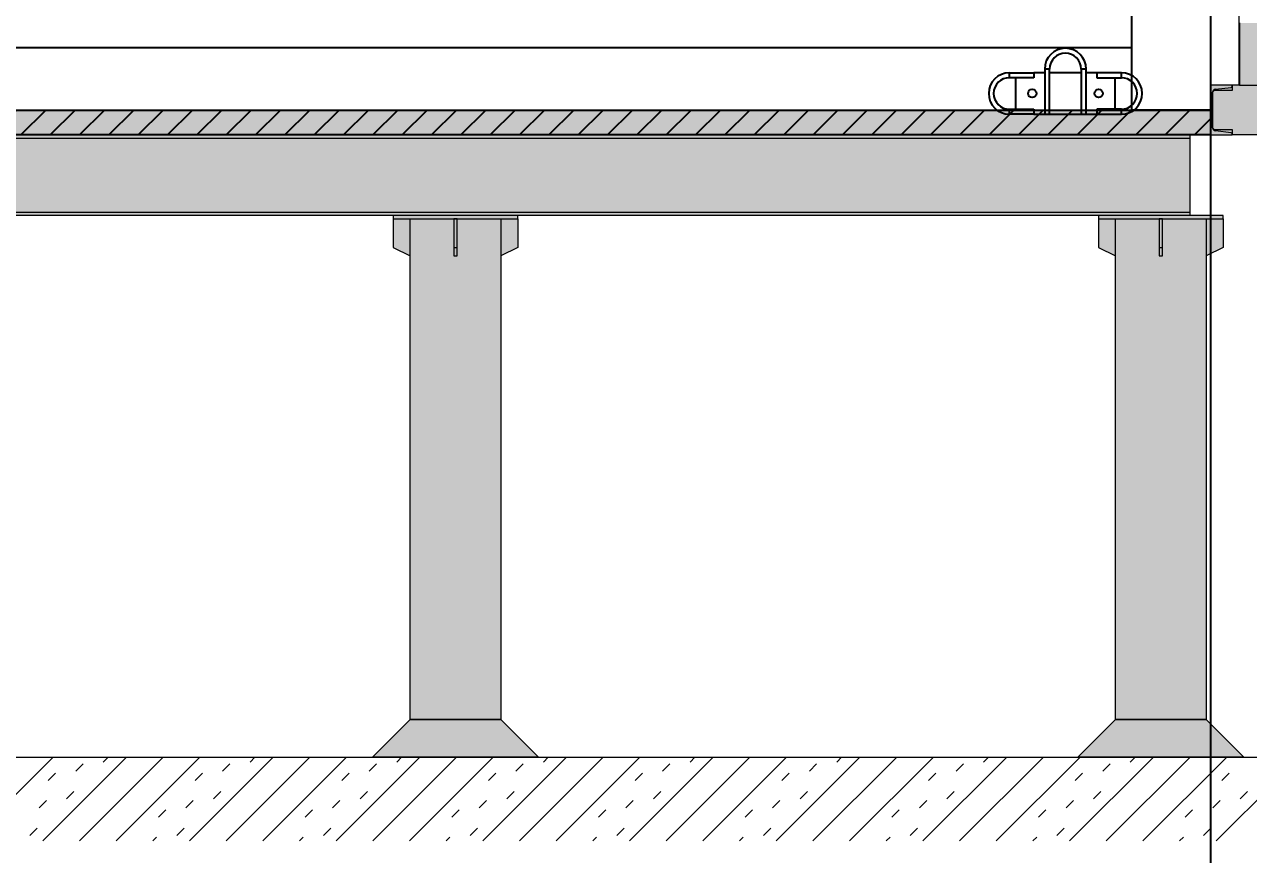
# Model space of a CAD drawing. Header units: millimetres. Extents: x 0 to 1680, y 0 to 594.
# Drawn here: x 1530.2 to 1589.2, y 427.6 to 467.6 of the extents above; entities that cross this region are included whole.
import ezdxf

# ---------------------------------------------------------------- set-up
doc = ezdxf.new("R2010")
doc.units = ezdxf.units.MM
for name, pattern in [('K5LT32798', [0]), ('K5LT32801', [0]), ('K5LT32802', [0]), ('K5LT32803', [0]), ('K5LT_BASIC', [0]), ('K5LT_THIN', [0])]:
    doc.linetypes.add(name, pattern=pattern)
doc.layers.add('Системный слой', color=7, linetype='Continuous')
doc.styles.add('KDIMTEXTSTYLE', font='GOST_AU.SHX', dxfattribs={"width": 0.96, "oblique": 15, "height": 5})
doc.dimstyles.new('KDIMSTYLE (0.02)', dxfattribs={"dimtxt": 5, "dimasz": 1, "dimexe": 2, "dimexo": 0, "dimgap": 1, "dimtad": 1, "dimlfac": 50, "dimtxsty": 'KDIMTEXTSTYLE', "dimsah": 1, "dimcen": 0, "dimdle": 1, "dimadec": 0, "dimazin": 0, "dimtfac": 0.667, "dimtmove": 0, "dimatfit": 3, "dimfxl": 0, "dimtvp": 1, "dimtolj": 1, "dimtzin": 0, "dimarcsym": 0})

# ---------------------------------------------------------------- blocks, each defined once
blk = doc.blocks.new('U39')
at = {"layer": 'Системный слой', "color": 150, "linetype": 'K5LT_BASIC', "lineweight": 25, "true_color": 0x0080ff}
for p, q in [((1583.574, 466.492), (1484.174, 466.492)), ((1583.574, 463.492), (1583.574, 466.492)), ((1484.174, 463.492), (1583.574, 463.492))]:
    blk.add_line(p, q, dxfattribs=at)
blk = doc.blocks.new('U41')
at = {"layer": 'Системный слой', "color": 150, "linetype": 'K5LT_BASIC', "lineweight": 25, "true_color": 0x0080ff}
for p, q in [((1583.574, 463.492), (1583.574, 523.292)), ((1587.374, 523.292), (1587.374, 463.492)), ((1587.374, 463.492), (1583.574, 463.492))]:
    blk.add_line(p, q, dxfattribs=at)
blk = doc.blocks.new('U569')
at = {"layer": 'Системный слой'}
h = blk.add_hatch(dxfattribs=at)
h.set_pattern_fill('', angle=45, style=0, pattern_type=0)
h.set_pattern_definition([(45, (0, 0), (-0.7071068, 0.7071068), [])])
h.paths.add_polyline_path([(1587.374, 462.292), (1587.374, 463.492), (1481.374, 463.492), (1481.374, 462.292)])
at = {"layer": 'Системный слой', "color": 150, "linetype": 'K5LT_BASIC', "lineweight": 25, "true_color": 0x0080ff}
for p, q in [((1481.374, 463.492), (1587.374, 463.492)), ((1587.374, 463.492), (1587.374, 462.292)), ((1587.374, 462.292), (1481.374, 462.292))]:
    blk.add_line(p, q, dxfattribs=at)
blk = doc.blocks.new('U597')
at = {"layer": 'Системный слой', "color": 7, "linetype": 'K5LT32801', "lineweight": 18}
for p, q in [((1527.543, 428.254), (1531.581, 432.292)), ((1531.078, 428.254), (1535.116, 432.292)), ((1532.846, 428.254), (1536.884, 432.292)), ((1534.614, 428.254), (1538.652, 432.292)), ((1538.149, 428.254), (1542.188, 432.292)), ((1539.917, 428.254), (1543.955, 432.292)), ((1541.685, 428.254), (1545.723, 432.292)), ((1545.22, 428.254), (1549.259, 432.292)), ((1546.988, 428.254), (1551.026, 432.292)), ((1548.756, 428.254), (1552.794, 432.292)), ((1552.291, 428.254), (1556.33, 432.292)), ((1554.059, 428.254), (1558.097, 432.292)), ((1555.827, 428.254), (1559.865, 432.292)), ((1559.363, 428.254), (1563.401, 432.292)), ((1561.13, 428.254), (1565.169, 432.292)), ((1562.898, 428.254), (1566.936, 432.292)), ((1566.434, 428.254), (1570.472, 432.292)), ((1568.201, 428.254), (1572.24, 432.292)), ((1569.969, 428.254), (1574.007, 432.292)), ((1573.505, 428.254), (1577.543, 432.292)), ((1575.272, 428.254), (1579.311, 432.292)), ((1577.04, 428.254), (1581.078, 432.292)), ((1580.576, 428.254), (1584.614, 432.292)), ((1582.344, 428.254), (1586.382, 432.292)), ((1584.111, 428.254), (1588.149, 432.292)), ((1587.647, 428.254), (1591.685, 432.292))]:
    blk.add_line(p, q, dxfattribs=at)
at = {"layer": 'Системный слой', "color": 7, "linetype": 'K5LT32802', "lineweight": 18}
for p, q in [((1532.675, 431.618), (1533.028, 431.972)), ((1534, 432.06), (1534.233, 432.292)), ((1539.746, 431.618), (1540.099, 431.972)), ((1541.071, 432.06), (1541.304, 432.292)), ((1546.817, 431.618), (1547.17, 431.972)), ((1548.142, 432.06), (1548.375, 432.292)), ((1553.888, 431.618), (1554.241, 431.972)), ((1555.214, 432.06), (1555.446, 432.292)), ((1560.959, 431.618), (1561.312, 431.972)), ((1562.285, 432.06), (1562.517, 432.292)), ((1568.03, 431.618), (1568.383, 431.972)), ((1569.356, 432.06), (1569.588, 432.292)), ((1575.101, 431.618), (1575.454, 431.972)), ((1576.427, 432.06), (1576.659, 432.292)), ((1582.172, 431.618), (1582.526, 431.972)), ((1583.498, 432.06), (1583.73, 432.292)), ((1531.349, 431.176), (1531.702, 431.53)), ((1538.42, 431.176), (1538.773, 431.53)), ((1545.491, 431.176), (1545.844, 431.53)), ((1552.562, 431.176), (1552.915, 431.53)), ((1559.633, 431.176), (1559.987, 431.53)), ((1566.704, 431.176), (1567.058, 431.53)), ((1573.775, 431.176), (1574.129, 431.53)), ((1580.846, 431.176), (1581.2, 431.53)), ((1587.917, 431.176), (1588.271, 431.53)), ((1530.907, 429.85), (1531.26, 430.204)), ((1532.233, 430.292), (1532.586, 430.646)), ((1537.978, 429.85), (1538.331, 430.204)), ((1539.304, 430.292), (1539.657, 430.646)), ((1545.049, 429.85), (1545.402, 430.204)), ((1546.375, 430.292), (1546.728, 430.646)), ((1552.12, 429.85), (1552.474, 430.204)), ((1553.446, 430.292), (1553.799, 430.646)), ((1559.191, 429.85), (1559.545, 430.204)), ((1560.517, 430.292), (1560.87, 430.646)), ((1566.262, 429.85), (1566.616, 430.204)), ((1567.588, 430.292), (1567.941, 430.646)), ((1573.333, 429.85), (1573.687, 430.204)), ((1574.659, 430.292), (1575.013, 430.646)), ((1580.404, 429.85), (1580.758, 430.204)), ((1581.73, 430.292), (1582.084, 430.646)), ((1587.475, 429.85), (1587.829, 430.204)), ((1588.801, 430.292), (1589.155, 430.646)), ((1536.652, 429.408), (1537.006, 429.762)), ((1543.723, 429.408), (1544.077, 429.762)), ((1550.794, 429.408), (1551.148, 429.762)), ((1557.865, 429.408), (1558.219, 429.762)), ((1564.936, 429.408), (1565.29, 429.762)), ((1572.007, 429.408), (1572.361, 429.762)), ((1579.078, 429.408), (1579.432, 429.762)), ((1586.149, 429.408), (1586.503, 429.762)), ((1530.465, 428.525), (1530.818, 428.878)), ((1536.382, 428.254), (1536.564, 428.436)), ((1537.536, 428.525), (1537.889, 428.878)), ((1543.453, 428.254), (1543.635, 428.436)), ((1544.607, 428.525), (1544.961, 428.878)), ((1550.524, 428.254), (1550.706, 428.436)), ((1551.678, 428.525), (1552.032, 428.878)), ((1557.595, 428.254), (1557.777, 428.436)), ((1558.749, 428.525), (1559.103, 428.878)), ((1564.666, 428.254), (1564.848, 428.436)), ((1565.82, 428.525), (1566.174, 428.878)), ((1571.737, 428.254), (1571.919, 428.436)), ((1572.891, 428.525), (1573.245, 428.878)), ((1578.808, 428.254), (1578.99, 428.436)), ((1579.962, 428.525), (1580.316, 428.878)), ((1585.879, 428.254), (1586.061, 428.436)), ((1587.033, 428.525), (1587.387, 428.878))]:
    blk.add_line(p, q, dxfattribs=at)
blk = doc.blocks.new('U598')
at = {"layer": 'Системный слой', "color": 7, "linetype": 'K5LT32803', "lineweight": 18}
for p, q in [((1081.495, 462.136), (1585.025, 462.136)), ((1150.868, 462.292), (1585.025, 462.292)), ((1585.025, 462.292), (1586.374, 462.292)), ((1585.025, 462.292), (1585.155, 462.292)), ((1585.025, 462.136), (1585.155, 462.136)), ((1585.025, 462.136), (1586.374, 462.136)), ((1586.374, 462.292), (1586.374, 458.412)), ((1081.495, 458.568), (1585.025, 458.568)), ((1585.025, 458.568), (1585.155, 458.568)), ((1585.155, 458.568), (1586.374, 458.568)), ((1585.025, 458.412), (1081.495, 458.412)), ((1585.155, 458.412), (1585.025, 458.412)), ((1586.374, 458.412), (1585.155, 458.412))]:
    blk.add_line(p, q, dxfattribs=at)
blk = doc.blocks.new('U600')
at = {"layer": 'Системный слой', "color": 7, "linetype": 'K5LT32803', "lineweight": 18}
for p, q in [((1581.974, 458.252), (1581.974, 456.874)), ((1587.974, 458.252), (1587.974, 456.874)), ((1581.974, 456.874), (1582.784, 456.463)), ((1584.894, 456.874), (1585.054, 456.874)), ((1587.974, 456.874), (1587.164, 456.463)), ((1580.974, 432.292), (1582.784, 434.102)), ((1582.784, 434.102), (1587.164, 434.102)), ((1587.164, 434.102), (1588.974, 432.292)), ((1588.974, 432.292), (1580.974, 432.292))]:
    blk.add_line(p, q, dxfattribs=at)
at = {"layer": 'Системный слой', "color": 7, "linetype": 'K5LT32798', "lineweight": 18}
for points in [[(1581.974, 458.252), (1587.974, 458.252), (1587.974, 458.412), (1581.974, 458.412)], [(1582.784, 458.252), (1587.164, 458.252), (1587.164, 434.102), (1582.784, 434.102)], [(1584.894, 456.463), (1585.054, 456.463), (1585.054, 458.252), (1584.894, 458.252)]]:
    blk.add_lwpolyline(points, close=True, dxfattribs=at)
blk = doc.blocks.new('U613')
at = {"layer": 'Системный слой', "color": 7, "linetype": 'K5LT32803', "lineweight": 18}
for p, q in [((1547.974, 458.252), (1547.974, 456.874)), ((1553.974, 458.252), (1553.974, 456.874)), ((1547.974, 456.874), (1548.784, 456.463)), ((1550.894, 456.874), (1551.054, 456.874)), ((1553.974, 456.874), (1553.164, 456.463)), ((1546.974, 432.292), (1548.784, 434.102)), ((1548.784, 434.102), (1553.164, 434.102)), ((1553.164, 434.102), (1554.974, 432.292)), ((1554.974, 432.292), (1546.974, 432.292))]:
    blk.add_line(p, q, dxfattribs=at)
at = {"layer": 'Системный слой', "color": 7, "linetype": 'K5LT32798', "lineweight": 18}
for points in [[(1547.974, 458.252), (1553.974, 458.252), (1553.974, 458.412), (1547.974, 458.412)], [(1548.784, 458.252), (1553.164, 458.252), (1553.164, 434.102), (1548.784, 434.102)], [(1550.894, 456.463), (1551.054, 456.463), (1551.054, 458.252), (1550.894, 458.252)]]:
    blk.add_lwpolyline(points, close=True, dxfattribs=at)
blk = doc.blocks.new('U596')
at = {"layer": 'Системный слой', "true_color": 0xffffff}
blk.add_hatch(color=7, dxfattribs=at).paths.add_polyline_path([(1586.374, 458.412), (1586.374, 462.292), (942.374, 462.292), (942.374, 458.412)])
h = blk.add_hatch(color=7, dxfattribs=at)
h.paths.add_polyline_path([(1548.784, 456.463), (1548.784, 458.252), (1547.974, 458.252), (1547.974, 456.874)])
h.paths.add_polyline_path([(1548.784, 458.252), (1548.784, 434.102), (1553.164, 434.102), (1553.164, 458.252), (1551.054, 458.252), (1551.054, 456.463), (1550.894, 456.463), (1550.894, 458.252)])
h.paths.add_polyline_path([(1551.025, 458.412), (1547.974, 458.412), (1547.974, 458.252), (1548.784, 458.252), (1550.894, 458.252), (1551.054, 458.252), (1553.164, 458.252), (1553.974, 458.252), (1553.974, 458.412), (1552.374, 458.412), (1551.155, 458.412)])
h.paths.add_polyline_path([(1550.894, 458.252), (1550.894, 456.874), (1551.054, 456.874), (1551.054, 458.252)])
h.paths.add_polyline_path([(1550.894, 456.874), (1550.894, 456.463), (1551.054, 456.463), (1551.054, 456.874)])
h.paths.add_polyline_path([(1553.974, 456.874), (1553.974, 458.252), (1553.164, 458.252), (1553.164, 456.463)])
h.paths.add_polyline_path([(1553.164, 434.102), (1548.784, 434.102), (1546.974, 432.292), (1554.974, 432.292)])
h = blk.add_hatch(color=7, dxfattribs=at)
h.paths.add_polyline_path([(1582.784, 456.463), (1582.784, 458.252), (1581.974, 458.252), (1581.974, 456.874)])
h.paths.add_polyline_path([(1582.784, 458.252), (1582.784, 434.102), (1587.164, 434.102), (1587.164, 458.252), (1585.054, 458.252), (1585.054, 456.463), (1584.894, 456.463), (1584.894, 458.252)])
h.paths.add_polyline_path([(1585.025, 458.412), (1581.974, 458.412), (1581.974, 458.252), (1582.784, 458.252), (1584.894, 458.252), (1585.054, 458.252), (1587.164, 458.252), (1587.974, 458.252), (1587.974, 458.412), (1586.374, 458.412), (1585.155, 458.412)])
h.paths.add_polyline_path([(1584.894, 458.252), (1584.894, 456.874), (1585.054, 456.874), (1585.054, 458.252)])
h.paths.add_polyline_path([(1584.894, 456.874), (1584.894, 456.463), (1585.054, 456.463), (1585.054, 456.874)])
h.paths.add_polyline_path([(1587.974, 456.874), (1587.974, 458.252), (1587.164, 458.252), (1587.164, 456.463)])
h.paths.add_polyline_path([(1587.164, 434.102), (1582.784, 434.102), (1580.974, 432.292), (1588.974, 432.292)])
at = {"layer": 'Системный слой', "color": 7, "linetype": 'K5LT32798', "lineweight": 18}
blk.add_lwpolyline([(908.333, 432.292), (1619.933, 432.292)], dxfattribs=at)
at = {"layer": 'Системный слой'}
for name in ['U598', 'U613', 'U600', 'U597']:
    blk.add_blockref(name, (0, 0), dxfattribs=at)
blk = doc.blocks.new('U616')
at = {"layer": 'Системный слой', "true_color": 0xa0a0a0}
h = blk.add_hatch(color=253, dxfattribs=at)
h.paths.add_polyline_path([(1588.766, 464.692), (1588.414, 464.692), (1588.414, 464.644), (1588.41, 464.622), (1588.41, 464.432), (1587.55, 464.432), (1587.47, 464.352), (1587.47, 464.349), (1587.47, 462.636), (1587.47, 462.632), (1587.55, 462.552), (1588.41, 462.552), (1588.41, 462.363), (1588.414, 462.341), (1588.414, 462.292), (1615.647, 462.292), (1617.269, 462.292), (1617.269, 462.341), (1617.273, 462.363), (1617.273, 462.552), (1618.133, 462.552), (1618.213, 462.632), (1618.213, 462.636), (1618.213, 464.349), (1618.213, 464.352), (1618.133, 464.432), (1617.273, 464.432), (1617.273, 464.622), (1617.269, 464.644), (1617.269, 464.692)])
h.paths.add_polyline_path([(1618.309, 464.689), (1618.309, 464.692), (1618.229, 464.692), (1618.029, 464.692), (1617.509, 464.692), (1617.273, 464.692), (1617.273, 464.622), (1617.284, 464.604), (1617.322, 464.584), (1618.08, 464.498), (1618.087, 464.497), (1618.15, 464.471), (1618.196, 464.419), (1618.213, 464.352), (1618.213, 464.349), (1618.213, 462.636), (1618.213, 462.632), (1618.213, 462.626), (1618.192, 462.56), (1618.145, 462.51), (1618.08, 462.487), (1617.322, 462.401), (1617.302, 462.395), (1617.273, 462.363), (1617.273, 462.292), (1618.309, 462.292)])
h.paths.add_polyline_path([(1615.309, 462.172), (1615.309, 432.332), (1617.309, 432.332), (1617.309, 462.172)])
h.paths.add_polyline_path([(1617.309, 462.172), (1618.309, 462.172), (1618.309, 462.292), (1617.269, 462.292), (1615.647, 462.292), (1614.309, 462.292), (1614.309, 462.172)])
h.paths.add_polyline_path([(1617.509, 462.172), (1617.509, 460.956), (1617.516, 460.91), (1617.546, 460.861), (1617.589, 460.843), (1618.369, 460.843), (1618.369, 464.576), (1618.309, 464.576), (1618.309, 462.292), (1618.309, 462.172)])
h.paths.add_polyline_path([(1617.509, 462.172), (1617.429, 462.172), (1617.429, 460.956), (1617.439, 460.878), (1617.473, 460.801), (1617.526, 460.748), (1617.589, 460.73), (1618.369, 460.73), (1618.369, 460.843), (1617.589, 460.843), (1617.557, 460.853), (1617.522, 460.894), (1617.509, 460.956)])
h.paths.add_polyline_path([(1618.08, 462.487), (1618.087, 462.488), (1618.15, 462.514), (1618.196, 462.566), (1618.213, 462.632), (1618.133, 462.552), (1617.509, 462.552), (1617.509, 462.422)])
h.paths.add_polyline_path([(1617.509, 462.552), (1617.429, 462.552), (1617.429, 462.413), (1617.509, 462.422)])
h.paths.add_polyline_path([(1617.546, 464.559), (1617.448, 464.57), (1617.442, 464.553), (1617.429, 464.463), (1617.429, 464.432), (1617.509, 464.432), (1617.509, 464.463), (1617.516, 464.51)])
h.paths.add_polyline_path([(1598.009, 459.589), (1597.967, 459.58), (1597.925, 459.543), (1597.909, 459.489), (1597.909, 458.903), (1597.899, 458.879), (1597.875, 458.869), (1615.309, 458.869), (1615.309, 459.589)])
h.paths.add_polyline_path([(1597.829, 458.869), (1597.875, 458.869), (1597.899, 458.879), (1597.909, 458.903), (1597.909, 459.489), (1597.918, 459.531), (1597.955, 459.573), (1598.009, 459.589), (1597.829, 459.589)])
h.paths.add_polyline_path([(1596.889, 460.843), (1596.889, 460.73), (1597.669, 460.73), (1597.724, 460.743), (1597.779, 460.791), (1597.816, 460.866), (1597.829, 460.956), (1597.829, 462.292), (1597.749, 462.292), (1597.749, 460.956), (1597.742, 460.91), (1597.713, 460.861), (1597.669, 460.843)])
h.paths.add_polyline_path([(1597.669, 460.843), (1597.702, 460.853), (1597.736, 460.894), (1597.749, 460.956), (1597.749, 462.292), (1596.889, 462.292), (1596.889, 460.843)])
h.paths.add_polyline_path([(1617.429, 459.589), (1617.309, 459.589), (1617.309, 459.569), (1617.333, 459.543), (1617.349, 459.489), (1617.349, 458.903), (1617.359, 458.879), (1617.383, 458.869), (1617.429, 458.869)])
h.paths.add_polyline_path([(1617.309, 458.869), (1617.383, 458.869), (1617.359, 458.879), (1617.349, 458.903), (1617.349, 459.489), (1617.343, 459.524), (1617.309, 459.569)])
h.paths.add_polyline_path([(1617.309, 460.849), (1617.429, 460.849), (1617.429, 460.956), (1617.429, 462.172), (1617.309, 462.172)])
h.paths.add_polyline_path([(1617.429, 462.552), (1617.273, 462.552), (1617.273, 462.363), (1617.284, 462.381), (1617.322, 462.401), (1617.429, 462.413)])
h.paths.add_polyline_path([(1617.322, 464.584), (1617.302, 464.59), (1617.273, 464.622), (1617.273, 464.432), (1617.429, 464.432), (1617.429, 464.463), (1617.429, 464.572)])
h.paths.add_polyline_path([(1617.429, 455.857), (1617.309, 455.857), (1617.309, 454.597), (1617.429, 454.597)])
h.paths.add_polyline_path([(1615.309, 454.597), (1615.309, 455.857), (1597.829, 455.857), (1597.829, 454.597), (1598.009, 454.597)])
h.paths.add_polyline_path([(1598.009, 454.597), (1597.967, 454.587), (1597.925, 454.55), (1597.909, 454.497), (1597.909, 453.911), (1597.899, 453.887), (1597.875, 453.877), (1615.309, 453.877), (1615.309, 454.597)])
h.paths.add_polyline_path([(1617.429, 454.597), (1617.309, 454.597), (1617.309, 454.577), (1617.333, 454.55), (1617.349, 454.497), (1617.349, 453.911), (1617.359, 453.887), (1617.383, 453.877), (1617.429, 453.877)])
h.paths.add_polyline_path([(1597.909, 454.497), (1597.918, 454.539), (1597.955, 454.581), (1598.009, 454.597), (1597.829, 454.597), (1597.829, 453.877), (1597.875, 453.877), (1597.899, 453.887), (1597.909, 453.911)])
h.paths.add_polyline_path([(1615.309, 449.605), (1615.309, 450.865), (1597.829, 450.865), (1597.829, 449.605), (1598.009, 449.605)])
h.paths.add_polyline_path([(1598.009, 449.605), (1597.967, 449.595), (1597.925, 449.558), (1597.909, 449.505), (1597.909, 448.919), (1597.899, 448.894), (1597.875, 448.885), (1615.309, 448.885), (1615.309, 449.605)])
h.paths.add_polyline_path([(1617.429, 449.605), (1617.429, 448.885), (1617.429, 445.872), (1617.429, 444.612), (1617.429, 443.892), (1617.429, 433.54), (1617.429, 432.82), (1617.429, 432.332), (1618.309, 432.332), (1618.309, 432.292), (1618.369, 432.292), (1618.369, 460.73), (1617.589, 460.73), (1617.534, 460.743), (1617.479, 460.791), (1617.442, 460.866), (1617.429, 460.956), (1617.429, 460.849), (1617.429, 459.589), (1617.429, 458.869), (1617.429, 455.857), (1617.429, 454.597), (1617.429, 453.877), (1617.429, 450.865)])
h.paths.add_polyline_path([(1617.429, 450.865), (1617.309, 450.865), (1617.309, 449.605), (1617.429, 449.605)])
h.paths.add_polyline_path([(1615.309, 444.612), (1615.309, 445.872), (1597.829, 445.872), (1597.829, 444.612), (1598.009, 444.612)])
h.paths.add_polyline_path([(1598.009, 444.612), (1597.967, 444.603), (1597.925, 444.566), (1597.909, 444.512), (1597.909, 443.926), (1597.899, 443.902), (1597.875, 443.892), (1615.309, 443.892), (1615.309, 444.612)])
h.paths.add_polyline_path([(1617.429, 445.872), (1617.309, 445.872), (1617.309, 444.612), (1617.429, 444.612)])
h.paths.add_polyline_path([(1616.969, 432.212), (1617.049, 432.212), (1618.309, 432.212), (1618.309, 432.332), (1614.309, 432.332), (1614.309, 432.212)])
h.paths.add_polyline_path([(1588.41, 464.432), (1588.41, 464.622), (1588.399, 464.604), (1588.361, 464.584), (1587.603, 464.498), (1587.597, 464.497), (1587.533, 464.471), (1587.488, 464.419), (1587.47, 464.352), (1587.55, 464.432)])
h.paths.add_polyline_path([(1588.361, 462.401), (1588.381, 462.395), (1588.41, 462.363), (1588.41, 462.552), (1587.55, 462.552), (1587.47, 462.632), (1587.471, 462.626), (1587.491, 462.56), (1587.539, 462.51), (1587.603, 462.487)])
h.paths.add_polyline_path([(1587.603, 462.487), (1587.597, 462.488), (1587.533, 462.514), (1587.488, 462.566), (1587.47, 462.632), (1587.47, 462.636), (1587.47, 464.349), (1587.47, 464.352), (1587.471, 464.359), (1587.491, 464.425), (1587.539, 464.475), (1587.603, 464.498), (1588.361, 464.584), (1588.381, 464.59), (1588.41, 464.622), (1588.41, 464.692), (1587.374, 464.692), (1587.374, 462.292), (1588.41, 462.292), (1588.41, 462.363), (1588.399, 462.381), (1588.361, 462.401)])
h.paths.add_polyline_path([(1618.369, 464.689), (1618.309, 464.689), (1618.309, 464.576), (1618.369, 464.576)])
h.paths.add_polyline_path([(1615.309, 439.62), (1615.309, 440.88), (1597.829, 440.88), (1597.829, 439.62), (1598.009, 439.62)])
h.paths.add_polyline_path([(1617.429, 440.88), (1617.309, 440.88), (1617.309, 439.62), (1617.429, 439.62)])
h.paths.add_polyline_path([(1617.429, 439.62), (1617.309, 439.62), (1617.309, 439.6), (1617.333, 439.574), (1617.349, 439.52), (1617.349, 438.934), (1617.359, 438.91), (1617.383, 438.9), (1617.429, 438.9)])
h.paths.add_polyline_path([(1617.349, 439.52), (1617.343, 439.555), (1617.309, 439.6), (1617.309, 438.9), (1617.383, 438.9), (1617.359, 438.91), (1617.349, 438.934)])
h.paths.add_polyline_path([(1615.309, 438.9), (1615.309, 439.62), (1598.009, 439.62), (1597.967, 439.611), (1597.925, 439.574), (1597.909, 439.52), (1597.909, 438.934), (1597.899, 438.91), (1597.875, 438.9)])
h.paths.add_polyline_path([(1597.829, 435.888), (1597.829, 434.628), (1598.009, 434.628), (1615.309, 434.628), (1615.309, 435.888)])
h.paths.add_polyline_path([(1598.009, 434.628), (1597.967, 434.619), (1597.925, 434.582), (1597.909, 434.528), (1597.909, 433.942), (1597.899, 433.918), (1597.875, 433.908), (1615.309, 433.908), (1615.309, 434.628)])
h.paths.add_polyline_path([(1597.829, 433.908), (1597.875, 433.908), (1597.899, 433.918), (1597.909, 433.942), (1597.909, 434.528), (1597.918, 434.57), (1597.955, 434.612), (1598.009, 434.628), (1597.829, 434.628)])
h.paths.add_polyline_path([(1617.429, 434.628), (1617.309, 434.628), (1617.309, 434.608), (1617.333, 434.582), (1617.349, 434.528), (1617.349, 433.942), (1617.359, 433.918), (1617.383, 433.908), (1617.429, 433.908)])
h.paths.add_polyline_path([(1617.349, 434.528), (1617.343, 434.563), (1617.309, 434.608), (1617.309, 433.908), (1617.383, 433.908), (1617.359, 433.918), (1617.349, 433.942)])
h.paths.add_polyline_path([(1617.309, 434.628), (1617.429, 434.628), (1617.429, 435.888), (1617.309, 435.888)])
h.paths.add_polyline_path([(1604.173, 467.692), (1596.797, 467.692), (1589.266, 467.692), (1588.766, 467.692), (1588.766, 464.692), (1617.509, 464.692), (1617.509, 467.692)])
h.paths.add_polyline_path([(1615.309, 459.589), (1615.309, 460.849), (1597.829, 460.849), (1597.829, 459.589), (1598.009, 459.589)])
h.paths.add_polyline_path([(1597.829, 460.849), (1597.829, 460.956), (1597.819, 460.878), (1597.785, 460.801), (1597.732, 460.748), (1597.669, 460.73), (1596.889, 460.73), (1596.889, 432.292), (1597.829, 432.292), (1597.829, 434.628), (1597.829, 435.888), (1597.829, 439.62), (1597.829, 440.88), (1597.829, 443.892), (1597.829, 444.612), (1597.829, 445.872), (1597.829, 448.885), (1597.829, 449.605), (1597.829, 450.865), (1597.829, 453.877), (1597.829, 454.597), (1597.829, 455.857), (1597.829, 458.869), (1597.829, 459.589)])
h.paths.add_polyline_path([(1596.889, 457.732), (1596.889, 432.292), (1597.829, 432.292), (1597.829, 434.628), (1597.829, 435.888), (1597.829, 439.62), (1597.829, 440.88), (1597.829, 443.892), (1597.829, 444.612), (1597.829, 445.872), (1597.829, 448.885), (1597.829, 449.605), (1597.829, 450.865), (1597.829, 453.877), (1597.829, 454.597), (1597.829, 455.857), (1597.829, 458.869), (1597.829, 459.589), (1597.829, 460.849), (1597.829, 460.956), (1597.819, 460.878), (1597.785, 460.801), (1597.732, 460.748), (1597.669, 460.73), (1596.889, 460.73)])
at = {"layer": 'Системный слой', "color": 7, "linetype": 'K5LT32803', "lineweight": 18}
for p, q in [((1588.754, 464.772), (1588.754, 489.692)), ((1588.766, 467.692), (1588.766, 464.692)), ((1588.414, 464.692), (1587.374, 464.692)), ((1587.374, 464.692), (1587.374, 462.292)), ((1587.55, 464.432), (1587.47, 464.352)), ((1587.47, 464.352), (1587.47, 462.632)), ((1587.47, 462.636), (1587.47, 464.349)), ((1588.41, 464.432), (1587.55, 464.432)), ((1587.603, 464.498), (1588.361, 464.584)), ((1588.41, 464.692), (1588.41, 464.432)), ((1588.766, 464.692), (1588.41, 464.692)), ((1588.414, 464.644), (1588.414, 464.692)), ((1588.754, 464.692), (1588.754, 464.772)), ((1588.754, 464.772), (1588.766, 464.772)), ((1588.766, 464.692), (1617.509, 464.692)), ((1587.47, 462.632), (1587.55, 462.552)), ((1587.374, 462.292), (1588.414, 462.292)), ((1587.55, 462.552), (1588.41, 462.552)), ((1588.361, 462.401), (1587.603, 462.487)), ((1588.41, 462.552), (1588.41, 462.292)), ((1617.273, 462.292), (1588.41, 462.292)), ((1588.414, 462.292), (1588.414, 462.341))]:
    blk.add_line(p, q, dxfattribs=at)
for centre, radius, start, end in [((1587.62, 464.349), 0.15, 96.48249, 180), ((1588.354, 464.644), 0.06, 276.48249, 0), ((1587.62, 462.636), 0.15, 180, 263.51751), ((1588.354, 462.341), 0.06, 0, 83.51751)]:
    blk.add_arc(centre, radius, start, end, dxfattribs=at)
blk = doc.blocks.new('U739')
at = {"layer": 'Системный слой', "color": 150, "linetype": 'K5LT_BASIC', "lineweight": 25, "true_color": 0x0080ff}
for p, q in [((1583.074, 463.532), (1581.895, 463.532)), ((1581.895, 463.532), (1581.895, 463.292)), ((1581.895, 463.292), (1583.074, 463.292)), ((1583.074, 463.292), (1583.074, 463.532))]:
    blk.add_line(p, q, dxfattribs=at)
blk = doc.blocks.new('U740')
at = {"layer": 'Системный слой', "color": 150, "linetype": 'K5LT_BASIC', "lineweight": 25, "true_color": 0x0080ff}
for p, q in [((1583.074, 465.292), (1581.895, 465.292)), ((1581.895, 465.292), (1581.895, 465.052)), ((1581.895, 465.052), (1583.074, 465.052)), ((1583.074, 465.052), (1583.074, 465.292))]:
    blk.add_line(p, q, dxfattribs=at)
blk = doc.blocks.new('U738')
at = {"layer": 'Системный слой', "color": 150, "linetype": 'K5LT_BASIC', "lineweight": 25, "true_color": 0x0080ff}
for radius in [1, 0.76]:
    blk.add_arc((1583.074, 464.292), radius, 270, 90, dxfattribs=at)
at = {"layer": 'Системный слой'}
for name in ['U740', 'U739']:
    blk.add_blockref(name, (0, 0), dxfattribs=at)
blk = doc.blocks.new('U742')
at = {"layer": 'Системный слой', "color": 150, "linetype": 'K5LT_BASIC', "lineweight": 25, "true_color": 0x0080ff}
for p, q in [((1577.674, 463.532), (1578.853, 463.532)), ((1577.674, 463.292), (1577.674, 463.532)), ((1578.853, 463.292), (1577.674, 463.292)), ((1578.853, 463.532), (1578.853, 463.292))]:
    blk.add_line(p, q, dxfattribs=at)
blk = doc.blocks.new('U743')
at = {"layer": 'Системный слой', "color": 150, "linetype": 'K5LT_BASIC', "lineweight": 25, "true_color": 0x0080ff}
for p, q in [((1577.674, 465.292), (1578.853, 465.292)), ((1577.674, 465.052), (1577.674, 465.292)), ((1578.853, 465.052), (1577.674, 465.052)), ((1578.853, 465.292), (1578.853, 465.052))]:
    blk.add_line(p, q, dxfattribs=at)
blk = doc.blocks.new('U741')
at = {"layer": 'Системный слой', "color": 150, "linetype": 'K5LT_BASIC', "lineweight": 25, "true_color": 0x0080ff}
for radius in [1, 0.76]:
    blk.add_arc((1577.674, 464.292), radius, 90, 270, dxfattribs=at)
at = {"layer": 'Системный слой'}
for name in ['U743', 'U742']:
    blk.add_blockref(name, (0, 0), dxfattribs=at)
blk = doc.blocks.new('U745')
at = {"layer": 'Системный слой', "color": 150, "linetype": 'K5LT_BASIC', "lineweight": 25, "true_color": 0x0080ff}
for p, q in [((1579.614, 465.471), (1579.374, 465.471)), ((1579.374, 465.471), (1579.374, 463.292)), ((1579.614, 463.292), (1579.614, 465.471)), ((1579.374, 463.292), (1579.614, 463.292))]:
    blk.add_line(p, q, dxfattribs=at)
blk = doc.blocks.new('U746')
at = {"layer": 'Системный слой', "color": 150, "linetype": 'K5LT_BASIC', "lineweight": 25, "true_color": 0x0080ff}
for p, q in [((1581.374, 465.471), (1581.134, 465.471)), ((1581.134, 465.471), (1581.134, 463.292)), ((1581.374, 463.292), (1581.374, 465.471)), ((1581.134, 463.292), (1581.374, 463.292))]:
    blk.add_line(p, q, dxfattribs=at)
blk = doc.blocks.new('U744')
at = {"layer": 'Системный слой', "color": 150, "linetype": 'K5LT_BASIC', "lineweight": 25, "true_color": 0x0080ff}
for radius in [1, 0.76]:
    blk.add_arc((1580.374, 465.471), radius, 0, 180, dxfattribs=at)
at = {"layer": 'Системный слой'}
for name in ['U745', 'U746']:
    blk.add_blockref(name, (0, 0), dxfattribs=at)
blk = doc.blocks.new('U737')
at = {"layer": 'Системный слой', "color": 150, "linetype": 'K5LT_BASIC', "lineweight": 25, "true_color": 0x0080ff}
for p, q in [((1577.974, 465.052), (1577.974, 463.532)), ((1579.374, 465.292), (1578.853, 465.292)), ((1581.134, 465.292), (1579.614, 465.292)), ((1581.895, 465.292), (1581.374, 465.292)), ((1582.774, 463.532), (1582.774, 465.052)), ((1578.853, 463.292), (1581.895, 463.292))]:
    blk.add_line(p, q, dxfattribs=at)
for centre in [(1578.774, 464.292), (1581.974, 464.292)]:
    blk.add_circle(centre, 0.2, dxfattribs=at)
at = {"layer": 'Системный слой'}
for name in ['U744', 'U741', 'U738']:
    blk.add_blockref(name, (0, 0), dxfattribs=at)
blk = doc.blocks.new('KDIMARROW_03')
at = {"layer": 'Системный слой', "color": 0, "linetype": 'K5LT_THIN', "lineweight": 13}
for p, q in [((-0.707, -0.707), (0.707, 0.707)), ((0, 0), (-1, 0)), ((0, 0), (1, 0))]:
    blk.add_line(p, q, dxfattribs=at)

msp = doc.modelspace()

# ---------------------------------------------------------------- hatches: boundary and pattern name
at = {"layer": 'Системный слой', "true_color": 0xc0c0c0}
msp.add_hatch(color=9, dxfattribs=at).paths.add_polyline_path([(1481.37424, 463.49234), (1481.37424, 462.29234), (1587.37424, 462.29234), (1587.37424, 463.49234)])

# ---------------------------------------------------------------- block references
at = {"layer": 'Системный слой'}
for name in ['U41', 'U616', 'U39', 'U737', 'U569', 'U596']:
    msp.add_blockref(name, (0, 0), dxfattribs=at)

# ---------------------------------------------------------------- dimensions: what is measured, and where the dimension line sits
at = {"layer": 'Системный слой', "color": 7}
msp.add_linear_dim(base=(1481.37424, 417.98734), p1=(1587.37424, 463.49234), p2=(1481.37424, 464.26871), location=(1534.37424, 417.98734), dimstyle='KDIMSTYLE (0.02)', override={"dimexo": 0, "dimpost": '\\H2.5;\\W0.965;\\Q0;<>', "dimblk1": 'KDIMARROW_03', "dimblk2": 'KDIMARROW_03', "dimse1": 0, "dimse2": 0, "dimclrt": 7, "dimtolj": 1}, dxfattribs=at).render()

doc.saveas('drawing.dxf')
